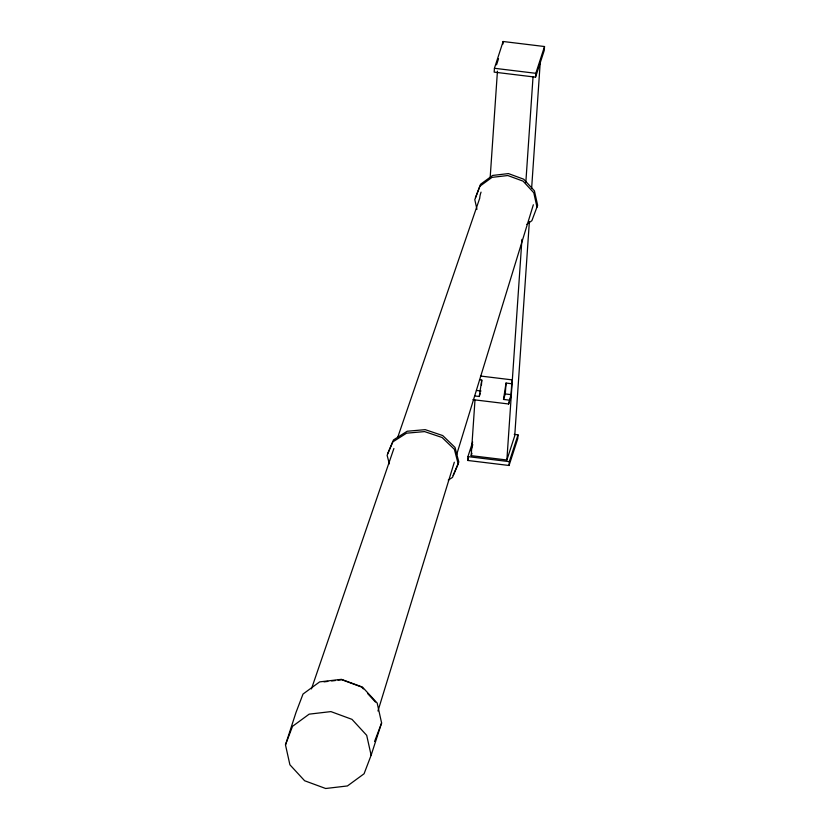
<?xml version="1.0" encoding="UTF-8"?>
<svg xmlns="http://www.w3.org/2000/svg" width="830" height="830" viewBox="0 0 830 830"><rect width="100%" height="100%" fill="white"/><g stroke="black" fill="none" stroke-linecap="round" stroke-linejoin="round"><path stroke-width="1.25" d="M514.247 434.401L518.013 434.858L517.754 438.697L509.049 465.485L467.653 460.453L467.913 456.614L472.664 442.006M494.431 68.278L494.161 72.127L535.558 77.159L544.262 50.371L544.522 46.532L503.125 41.5L494.431 68.278L535.817 73.31L544.522 46.532M529.364 221.62L514.735 435.802L506.871 459.996L471.191 455.67L474.978 400.185M490.125 178.274L497.44 71.183M502.949 44.063L503.125 41.5M481.442 384.954L481.774 380.109L479.491 379.839M509.226 400.133L503.509 399.438L505.294 393.949L506.041 383.055L511.747 383.751L511.01 394.644L508.624 403.982L472.944 399.655M506.871 459.996L521.935 239.372M525.815 182.6L533.036 76.806M509.049 465.485L509.309 461.636L518.013 434.858M535.558 77.159L535.817 73.31M531.646 188.078L540.278 61.638M474.677 395.941L479.252 396.491L481.774 380.109M503.509 399.438L506.041 383.055M511.747 383.751L512.349 379.901L480.487 376.032M377.961 710.988L454.321 462.206M456.604 454.788L533.348 204.771M496.537 64.823L498.519 58.733M285.479 744.852L295.957 712.586L303.012 694.056L319.643 681.887L341.41 679.334L362.471 687.084L377.183 703.062L381.603 722.982L371.124 755.248L364.069 773.778L347.438 785.948L325.671 788.5L304.62 780.75L289.898 764.772L285.479 744.852L292.523 726.323L309.165 714.153L330.921 711.601L351.982 719.351L366.694 735.328L371.124 755.248M479.252 396.491L480.321 393.202M467.653 460.453L468.442 458.025M470.818 450.721L472.799 444.631M471.191 455.67L471.98 453.242M508.624 403.982L511.249 395.92M311.437 688.91L393.897 448.49M397.684 437.452L479.719 198.256A27.151 23.977 18 0 1 481.058 192.135M475.434 197.737L480.549 184.281L492.636 175.441L508.437 173.584L523.73 179.218L534.416 190.817L537.633 205.29L531.885 220.676L526.853 224.359M374.558 741.512L381.603 722.982M387.755 453.398L393.472 439.942L407.177 431.247L425.199 429.65L442.712 435.563L455.016 447.422L458.824 462.03L453.107 475.476M448.252 480.093L452.475 477.416L458.191 463.96L454.394 449.352L442.079 437.503L424.576 431.59L406.544 433.187L392.839 441.882L387.122 455.328L389.343 463.856M324.001 681.855L327.829 681.409M331.668 680.963L335.496 680.507M338.049 680.216L341.877 679.76L361.641 687.043L363.364 688.91M476.462 390.453L481.026 391.003M505.294 393.949L511.01 394.644M467.913 456.614L509.309 461.636M367.68 693.6L375.451 702.035M537 207.22L533.783 192.757L523.108 181.158L507.804 175.524L492.003 177.371L479.927 186.21L474.802 199.667L476.949 209.316"/></g></svg>
